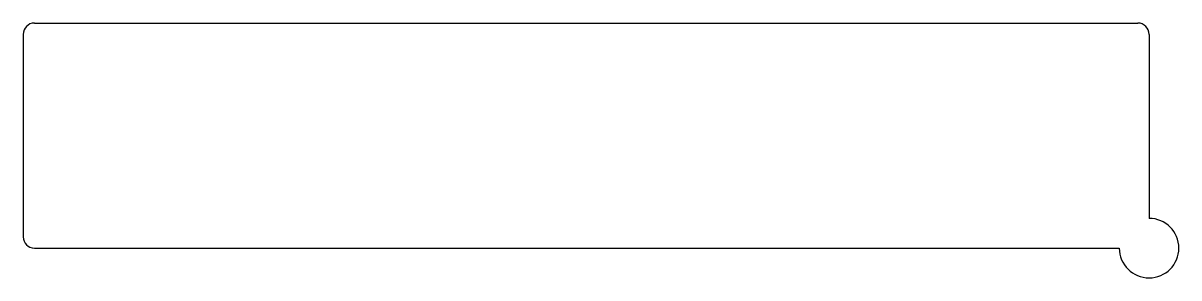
# Model space of a CAD drawing. Header units: millimetres. Extents: x -250 to 263, y -63 to 50.
import ezdxf

# ---------------------------------------------------------------- set-up
doc = ezdxf.new("R2010")
doc.units = ezdxf.units.MM

msp = doc.modelspace()

# ---------------------------------------------------------------- linework, layer by layer
for p, q in [((-245, 50), (245, 50)), ((-250, 45), (-250, -45)), ((250, 45), (250, -36.77)), ((-245, -50), (236.77, -50))]:
    msp.add_line(p, q)
for centre, radius, start, end in [((-245, 45), 5, 90, 180), ((245, 45), 5, 0, 90), ((250, -50), 13.23, 0, 90), ((-245, -45), 5, -180, -90), ((250, -50), 13.23, 180, 360)]:
    msp.add_arc(centre, radius, start, end)

doc.saveas('drawing.dxf')
